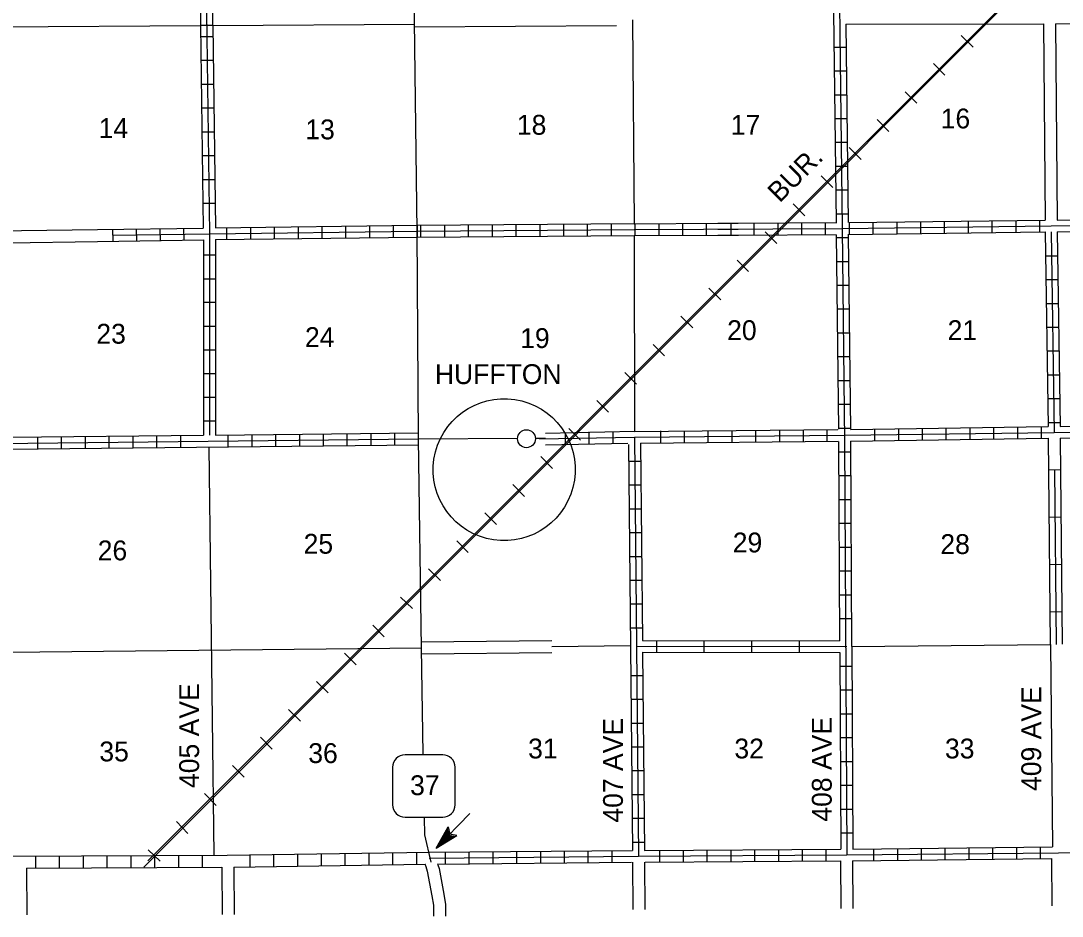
# Model space of a CAD drawing. Extents: x 1591391 to 2157601, y 16348238 to 16905708.
# Drawn here: x 1859614 to 1885863, y 16562697 to 16585259 of the extents above; entities that cross this region are included whole.
import ezdxf

# ---------------------------------------------------------------- set-up
doc = ezdxf.new("R2010")
doc.units = 0
for name, color, linetype in [('L10', 7, 'Continuous'), ('L11', 7, 'Continuous'), ('L13', 7, 'Continuous'), ('L14', 7, 'Continuous'), ('L15', 7, 'Continuous'), ('L16', 7, 'Continuous'), ('L28', 7, 'Continuous'), ('L3', 7, 'Continuous'), ('L30', 7, 'Continuous'), ('L4', 7, 'Continuous'), ('L52', 7, 'Continuous'), ('L8', 7, 'Continuous'), ('L9', 7, 'Continuous')]:
    doc.layers.add(name, color=color, linetype=linetype)

msp = doc.modelspace()

# ---------------------------------------------------------------- linework, layer by layer
at = {"layer": 'L10'}
for p, q in [((1885392, 16585181), (1885434, 16580239)), ((1885693, 16585180), (1885734, 16580239))]:
    msp.add_line(p, q, dxfattribs=at)
for points in [[(1858985, 16579964), (1861550, 16579997)], [(1859285, 16579664), (1861549, 16579699)]]:
    msp.add_lwpolyline(points, dxfattribs=at)
at = {"layer": 'L11'}
for p, q in [((1869708, 16569608), (1873002, 16569643)), ((1869711, 16569308), (1873002, 16569343)), ((1885566, 16569545), (1885618, 16564448))]:
    msp.add_line(p, q, dxfattribs=at)
for points in [[(1869537, 16585106), (1874627, 16585138)], [(1880409, 16585173), (1885392, 16585181)], [(1885693, 16585180), (1889954, 16585258)]]:
    msp.add_lwpolyline(points, dxfattribs=at)
at = {"layer": 'L13'}
for p, q in [((1853844, 16585073), (1864145, 16585139)), ((1864450, 16585141), (1869536, 16585174)), ((1864352, 16574514), (1864477, 16564231)), ((1859293, 16569348), (1869710, 16569458)), ((1873002, 16569493), (1874985, 16569514)), ((1880559, 16569489), (1885566, 16569539))]:
    msp.add_line(p, q, dxfattribs=at)
for points in [[(1875033, 16585288), (1875076, 16580147)], [(1875076, 16579847), (1875085, 16574917)]]:
    msp.add_lwpolyline(points, dxfattribs=at)
at = {"layer": 'L15'}
for p, q in [((1862718, 16563931), (1901759, 16603023)), ((1862818, 16564089), (1901351, 16602639)), ((1883318, 16584889), (1883618, 16584598)), ((1882618, 16584181), (1882909, 16583889)), ((1881909, 16583473), (1882201, 16583181)), ((1881201, 16582773), (1881493, 16582473)), ((1880493, 16582064), (1880793, 16581764)), ((1879785, 16581356), (1880084, 16581056)), ((1879085, 16580648), (1879376, 16580348)), ((1878376, 16579939), (1878668, 16579648)), ((1877668, 16579231), (1877960, 16578939)), ((1876960, 16578523), (1877260, 16578231)), ((1876251, 16577814), (1876551, 16577523)), ((1875551, 16577106), (1875843, 16576814)), ((1874843, 16576398), (1875135, 16576106)), ((1874135, 16575689), (1874426, 16575398)), ((1873426, 16574989), (1873726, 16574689)), ((1872718, 16574281), (1873018, 16573981)), ((1872018, 16573573), (1872310, 16573273)), ((1871310, 16572864), (1871601, 16572564)), ((1870601, 16572156), (1870893, 16571864)), ((1869893, 16571448), (1870193, 16571156)), ((1869185, 16570739), (1869485, 16570448)), ((1868485, 16570031), (1868776, 16569739)), ((1867777, 16569322), (1868068, 16569031)), ((1867068, 16568614), (1867360, 16568322)), ((1866360, 16567906), (1866660, 16567614)), ((1865652, 16567206), (1865952, 16566906)), ((1864952, 16566497), (1865243, 16566197)), ((1864243, 16565789), (1864535, 16565489)), ((1863535, 16565081), (1863827, 16564781)), ((1862827, 16564372), (1863127, 16564081))]:
    msp.add_line(p, q, dxfattribs=at)
at = {"layer": 'L16'}
msp.add_circle((1872360, 16574729), 226, dxfattribs=at)
msp.add_ellipse((1871797, 16573948), major_axis=(446, 1733), ratio=0.999968, dxfattribs=at)
at = {"layer": 'L28'}
for p, q in [((1870085, 16564414), (1870935, 16565281)), ((1870085, 16564414), (1870385, 16564947)), ((1870135, 16564489), (1870376, 16564906)), ((1870176, 16564522), (1870385, 16564889)), ((1870226, 16564589), (1870393, 16564856)), ((1870385, 16564947), (1870426, 16564764)), ((1870085, 16564414), (1870601, 16564731)), ((1870135, 16564456), (1870560, 16564714)), ((1870185, 16564506), (1870535, 16564722)), ((1870235, 16564556), (1870501, 16564722)), ((1870268, 16564606), (1870376, 16564714)), ((1870276, 16564622), (1870401, 16564822)), ((1870293, 16564606), (1870468, 16564739)), ((1870301, 16564639), (1870376, 16564714)), ((1870343, 16564706), (1870410, 16564806)), ((1870351, 16564672), (1870435, 16564739)), ((1870368, 16564731), (1870410, 16564772)), ((1870401, 16564731), (1870435, 16564747)), ((1870601, 16564731), (1870426, 16564764))]:
    msp.add_line(p, q, dxfattribs=at)
at = {"layer": 'L3'}
for p, q in [((1870251, 16566764), (1869301, 16566764)), ((1868985, 16566447), (1868985, 16565506)), ((1870560, 16565506), (1870560, 16566447)), ((1869301, 16565189), (1870251, 16565189))]:
    msp.add_line(p, q, dxfattribs=at)
for points in [[(1869760, 16566789), (1869710, 16569448), (1869635, 16574723), (1869601, 16579956), (1869535, 16585256), (1869493, 16590506)], [(1869960, 16564056), (1869801, 16564747), (1869793, 16565181)]]:
    msp.add_lwpolyline(points, dxfattribs=at)
for centre, start, end in [((1869302, 16566450), 90.001, 180.001), ((1870247, 16566450), 0.0011, 90.0011), ((1869302, 16565505), 180.0011, 270.0011), ((1870247, 16565505), 270.0011, 0.0011)]:
    msp.add_arc(centre, 315, start, end, dxfattribs=at)
at = {"layer": 'L4'}
for p, q in [((1869635, 16574723), (1872134, 16574739)), ((1872586, 16574742), (1872843, 16574744))]:
    msp.add_line(p, q, dxfattribs=at)
at = {"layer": 'L52'}
for p, q in [((1875035, 16564056), (1875043, 16562864)), ((1875335, 16564056), (1875343, 16562864)), ((1880276, 16564089), (1880284, 16562889)), ((1880576, 16564089), (1880584, 16562889)), ((1885593, 16564147), (1885601, 16562956)), ((1859760, 16563906), (1859768, 16562731)), ((1864685, 16563931), (1864693, 16562739)), ((1864985, 16563931), (1864993, 16562739))]:
    msp.add_line(p, q, dxfattribs=at)
for points in [[(1869801, 16564014), (1869826, 16563947), (1869860, 16563831), (1869976, 16563206), (1870018, 16562972), (1870018, 16562697)], [(1870126, 16563989), (1870160, 16563897), (1870276, 16563256), (1870318, 16562989), (1870318, 16562697)]]:
    msp.add_lwpolyline(points, dxfattribs=at)
at = {"layer": 'L8'}
for p, q in [((1864122, 16586959), (1864145, 16585138)), ((1864272, 16586961), (1864295, 16585140)), ((1864422, 16586963), (1864445, 16585142)), ((1864444, 16585142), (1864146, 16585138)), ((1864452, 16584856), (1864152, 16584856)), ((1880118, 16584598), (1880418, 16584598)), ((1864460, 16584256), (1864160, 16584256)), ((1880118, 16583998), (1880418, 16583998)), ((1864468, 16583656), (1864168, 16583656)), ((1880126, 16583398), (1880426, 16583398)), ((1864477, 16583056), (1864177, 16583056)), ((1880134, 16582798), (1880434, 16582798)), ((1864485, 16582456), (1864185, 16582456)), ((1880143, 16582198), (1880443, 16582198)), ((1864493, 16581856), (1864193, 16581856)), ((1880151, 16581598), (1880451, 16581598)), ((1864502, 16581256), (1864202, 16581256)), ((1880159, 16580998), (1880459, 16580998)), ((1864510, 16580656), (1864210, 16580656)), ((1880160, 16580398), (1880459, 16580398)), ((1865402, 16580056), (1865402, 16579756)), ((1866002, 16580056), (1866002, 16579756)), ((1866602, 16580064), (1866602, 16579764)), ((1867202, 16580073), (1867202, 16579773)), ((1867802, 16580081), (1867802, 16579781)), ((1868402, 16580089), (1868402, 16579789)), ((1869001, 16580098), (1869001, 16579798)), ((1869601, 16580106), (1869601, 16579806)), ((1869693, 16580106), (1869693, 16579806)), ((1870293, 16580114), (1870293, 16579814)), ((1870893, 16580114), (1870893, 16579814)), ((1871493, 16580123), (1871493, 16579823)), ((1872093, 16580123), (1872093, 16579823)), ((1872693, 16580131), (1872693, 16579831)), ((1873293, 16580131), (1873293, 16579831)), ((1873893, 16580139), (1873893, 16579839)), ((1874493, 16580139), (1874493, 16579839)), ((1875093, 16580139), (1875093, 16579839)), ((1875693, 16580148), (1875693, 16579848)), ((1876293, 16580156), (1876293, 16579856)), ((1876893, 16580156), (1876893, 16579856)), ((1877183, 16580157), (1877699, 16580160)), ((1877521, 16579853), (1877519, 16580152)), ((1878093, 16580164), (1878093, 16579864)), ((1878693, 16580164), (1878693, 16579864)), ((1879293, 16580164), (1879293, 16579864)), ((1879893, 16580173), (1879893, 16579873)), ((1880493, 16580173), (1880493, 16579873)), ((1881093, 16580181), (1881093, 16579881)), ((1881693, 16580189), (1881693, 16579889)), ((1882293, 16580198), (1882293, 16579898)), ((1882893, 16580206), (1882893, 16579906)), ((1883493, 16580214), (1883493, 16579914)), ((1884093, 16580223), (1884093, 16579923)), ((1884693, 16580231), (1884693, 16579931)), ((1885293, 16580239), (1885293, 16579939)), ((1861925, 16580004), (1861930, 16579705)), ((1862522, 16580013), (1862526, 16579714)), ((1863118, 16580022), (1863123, 16579723)), ((1863715, 16580031), (1863719, 16579732)), ((1864802, 16580048), (1864802, 16579748)), ((1877184, 16580007), (1877700, 16580010)), ((1877185, 16579857), (1877701, 16579860)), ((1880168, 16579798), (1880468, 16579798)), ((1885434, 16579939), (1885509, 16575039)), ((1885584, 16579939), (1885659, 16574889)), ((1885734, 16579939), (1885809, 16575039)), ((1864517, 16579350), (1864219, 16579350)), ((1885443, 16579339), (1885743, 16579339)), ((1880176, 16579198), (1880476, 16579198)), ((1864517, 16578753), (1864219, 16578753)), ((1885451, 16578739), (1885751, 16578739)), ((1880184, 16578598), (1880484, 16578598)), ((1864517, 16578157), (1864219, 16578157)), ((1880193, 16577998), (1880493, 16577998)), ((1885459, 16578139), (1885759, 16578139)), ((1864517, 16577560), (1864219, 16577560)), ((1885468, 16577539), (1885768, 16577539)), ((1880193, 16577398), (1880493, 16577398)), ((1864517, 16576963), (1864219, 16576963)), ((1885476, 16576939), (1885776, 16576939)), ((1880201, 16576798), (1880501, 16576798)), ((1864517, 16576367), (1864219, 16576367)), ((1880210, 16576198), (1880509, 16576198)), ((1885484, 16576339), (1885784, 16576339)), ((1864517, 16575770), (1864219, 16575770)), ((1880218, 16575598), (1880518, 16575598)), ((1885493, 16575739), (1885793, 16575739)), ((1864517, 16575174), (1864219, 16575174)), ((1885509, 16575139), (1885809, 16575139)), ((1859318, 16574764), (1864218, 16574814)), ((1863035, 16574806), (1863035, 16574506)), ((1863635, 16574806), (1863635, 16574506)), ((1864518, 16574822), (1869635, 16574873)), ((1864835, 16574823), (1864835, 16574523)), ((1865435, 16574831), (1865435, 16574531)), ((1866035, 16574831), (1866035, 16574531)), ((1866635, 16574839), (1866635, 16574539)), ((1867235, 16574848), (1867235, 16574548)), ((1867835, 16574856), (1867835, 16574556)), ((1868435, 16574856), (1868435, 16574556)), ((1869035, 16574864), (1869035, 16574564)), ((1873335, 16574881), (1873335, 16574581)), ((1873935, 16574898), (1873935, 16574598)), ((1874535, 16574906), (1874535, 16574606)), ((1875735, 16574923), (1875735, 16574623)), ((1876335, 16574923), (1876335, 16574623)), ((1876935, 16574931), (1876935, 16574631)), ((1877535, 16574939), (1877535, 16574639)), ((1878135, 16574939), (1878135, 16574639)), ((1878735, 16574948), (1878735, 16574648)), ((1879335, 16574956), (1879335, 16574656)), ((1879934, 16574956), (1879934, 16574664)), ((1880226, 16574998), (1880526, 16574998)), ((1881134, 16574973), (1881134, 16574673)), ((1881734, 16574981), (1881734, 16574681)), ((1882334, 16574989), (1882334, 16574689)), ((1882934, 16574998), (1882934, 16574698)), ((1883534, 16575006), (1883534, 16574706)), ((1884134, 16575014), (1884134, 16574714)), ((1884734, 16575023), (1884734, 16574723)), ((1885334, 16575031), (1885334, 16574731)), ((1843211, 16574439), (1869635, 16574723)), ((1859252, 16574464), (1869635, 16574573)), ((1860035, 16574773), (1860035, 16574473)), ((1860635, 16574773), (1860635, 16574473)), ((1861235, 16574781), (1861235, 16574481)), ((1861835, 16574789), (1861835, 16574489)), ((1862435, 16574798), (1862435, 16574498)), ((1874935, 16574581), (1875035, 16564356)), ((1875085, 16574764), (1875185, 16564206)), ((1875235, 16574614), (1875285, 16569648)), ((1880226, 16574398), (1880526, 16574398)), ((1874943, 16574164), (1875243, 16574164)), ((1880234, 16573798), (1880534, 16573798)), ((1874943, 16573564), (1875243, 16573564)), ((1874951, 16572964), (1875251, 16572964)), ((1880234, 16573198), (1880534, 16573198)), ((1880234, 16572598), (1880534, 16572598)), ((1874960, 16572364), (1875260, 16572364)), ((1880243, 16571998), (1880543, 16571998)), ((1874960, 16571764), (1875260, 16571764)), ((1880243, 16571398), (1880543, 16571398)), ((1874968, 16571164), (1875268, 16571164)), ((1880251, 16570798), (1880551, 16570798)), ((1874976, 16570564), (1875276, 16570564)), ((1880251, 16570198), (1880551, 16570198)), ((1874976, 16569964), (1875276, 16569964)), ((1875285, 16569348), (1875335, 16564356)), ((1874993, 16568764), (1875293, 16568764)), ((1880260, 16568997), (1880559, 16568997)), ((1880260, 16568397), (1880559, 16568397)), ((1875001, 16568164), (1875301, 16568164)), ((1880268, 16567797), (1880568, 16567797)), ((1875001, 16567564), (1875301, 16567564)), ((1880268, 16567197), (1880568, 16567197)), ((1875010, 16566964), (1875310, 16566964)), ((1880268, 16566597), (1880568, 16566597)), ((1875018, 16566364), (1875318, 16566364)), ((1880276, 16565997), (1880576, 16565997)), ((1875018, 16565764), (1875318, 16565764)), ((1880276, 16565397), (1880576, 16565397)), ((1875026, 16565164), (1875326, 16565164)), ((1875035, 16564564), (1875335, 16564564)), ((1880284, 16564797), (1880584, 16564797)), ((1870310, 16564306), (1870310, 16564006)), ((1870910, 16564314), (1870910, 16564014)), ((1871510, 16564322), (1871510, 16564022)), ((1872110, 16564331), (1872110, 16564031)), ((1872710, 16564331), (1872710, 16564031)), ((1873310, 16564339), (1873310, 16564039)), ((1873910, 16564347), (1873910, 16564047)), ((1874510, 16564347), (1874510, 16564047)), ((1875710, 16564356), (1875710, 16564056)), ((1876310, 16564364), (1876310, 16564064)), ((1876910, 16564364), (1876910, 16564064)), ((1877510, 16564372), (1877510, 16564072)), ((1878110, 16564372), (1878110, 16564072)), ((1878710, 16564381), (1878710, 16564081)), ((1879310, 16564381), (1879310, 16564081)), ((1879910, 16564389), (1879910, 16564089)), ((1881109, 16564397), (1881109, 16564097)), ((1881709, 16564406), (1881709, 16564106)), ((1882309, 16564406), (1882309, 16564106)), ((1882909, 16564414), (1882909, 16564114)), ((1883509, 16564422), (1883509, 16564122)), ((1884109, 16564431), (1884109, 16564131)), ((1884709, 16564439), (1884709, 16564139)), ((1885309, 16564439), (1885309, 16564139)), ((1859993, 16563906), (1859993, 16564206)), ((1860593, 16563914), (1860593, 16564214)), ((1861193, 16563914), (1861193, 16564214)), ((1861793, 16563914), (1861793, 16564214)), ((1862393, 16563922), (1862393, 16564222)), ((1862993, 16563922), (1862993, 16564222)), ((1863593, 16563922), (1863593, 16564222)), ((1864193, 16563931), (1864193, 16564231)), ((1865393, 16563939), (1865393, 16564239)), ((1865993, 16563947), (1865993, 16564247)), ((1866593, 16563956), (1866593, 16564256)), ((1867193, 16563964), (1867193, 16564264)), ((1867793, 16563972), (1867793, 16564272)), ((1868393, 16563981), (1868393, 16564281)), ((1868993, 16563989), (1868993, 16564289)), ((1869593, 16563997), (1869593, 16564297))]:
    msp.add_line(p, q, dxfattribs=at)
for points in [[(1880193, 16590598), (1880318, 16580023), (1880376, 16574664), (1880434, 16564239)], [(1864227, 16590464), (1864368, 16579889), (1869601, 16579956)], [(1880101, 16585473), (1880168, 16580189)], [(1864145, 16585139), (1864211, 16580031)], [(1864450, 16585141), (1864518, 16580039), (1869601, 16580106)], [(1880409, 16585173), (1880468, 16580173)], [(1869601, 16579956), (1875076, 16579998), (1880318, 16580023), (1885584, 16580089), (1890843, 16580131), (1896142, 16580173), (1901492, 16580256)], [(1869601, 16580106), (1875076, 16580149)], [(1875076, 16580147), (1877183, 16580157)], [(1877699, 16580160), (1880184, 16580173)], [(1880484, 16580173), (1885434, 16580239)], [(1885734, 16580239), (1890840, 16580281)], [(1861550, 16579997), (1864211, 16580031)], [(1861927, 16579854), (1864368, 16579892), (1864368, 16574814)], [(1864518, 16579748), (1869601, 16579806)], [(1869601, 16579806), (1875076, 16579849)], [(1875076, 16579847), (1877185, 16579857)], [(1877701, 16579860), (1880168, 16579873)], [(1880168, 16579864), (1880226, 16574973)], [(1880459, 16579873), (1885434, 16579939)], [(1880468, 16579864), (1880526, 16574964)], [(1885734, 16579939), (1890844, 16579981)], [(1861549, 16579699), (1864218, 16579739), (1864218, 16574814)], [(1864518, 16579748), (1864518, 16574822)], [(1885809, 16575039), (1890893, 16575064), (1896217, 16575098)], [(1872685, 16574723), (1875085, 16574764), (1880376, 16574814), (1885659, 16574889), (1890893, 16574914), (1896209, 16574948), (1901534, 16574998)], [(1872843, 16574870), (1875085, 16574917)], [(1875085, 16574913), (1880210, 16574964)], [(1880534, 16574964), (1885509, 16575039)], [(1872843, 16574571), (1874918, 16574614)], [(1875235, 16574614), (1880218, 16574664)], [(1880226, 16574656), (1880251, 16569639)], [(1880526, 16574664), (1885509, 16574739)], [(1880526, 16574664), (1880552, 16569489)], [(1885809, 16574739), (1890893, 16574764), (1896217, 16574798)], [(1880260, 16569339), (1880284, 16564389)], [(1880559, 16569489), (1880584, 16564389)], [(1859302, 16564206), (1864818, 16564231), (1869910, 16564306)], [(1869910, 16564156), (1875185, 16564206), (1880434, 16564239), (1885768, 16564297), (1891026, 16564347), (1896342, 16564389), (1899109, 16564431)], [(1869910, 16564306), (1875035, 16564356)], [(1875335, 16564356), (1880284, 16564389)], [(1880584, 16564389), (1885618, 16564447)], [(1870110, 16564006), (1875010, 16564056)], [(1875351, 16564056), (1880276, 16564089)], [(1880576, 16564089), (1885584, 16564147)], [(1859760, 16563906), (1864685, 16563931)], [(1864985, 16563931), (1869810, 16564006)]]:
    msp.add_lwpolyline(points, dxfattribs=at)
at = {"layer": 'L9'}
for p, q in [((1885509, 16574739), (1885561, 16569539)), ((1885809, 16574739), (1885861, 16569548)), ((1885816, 16573943), (1885518, 16573940)), ((1885667, 16573941), (1885711, 16569546)), ((1885828, 16572749), (1885530, 16572746)), ((1885840, 16571556), (1885542, 16571553)), ((1885852, 16570363), (1885554, 16570360)), ((1875285, 16569648), (1880251, 16569639)), ((1875635, 16569648), (1875635, 16569348)), ((1876835, 16569648), (1876835, 16569348)), ((1878035, 16569639), (1878035, 16569339)), ((1879235, 16569639), (1879235, 16569339)), ((1875151, 16569498), (1880434, 16569489)), ((1875285, 16569348), (1880260, 16569339))]:
    msp.add_line(p, q, dxfattribs=at)

# ---------------------------------------------------------------- texts
at = {"layer": 'L14'}
for s, p in [('16', (1882801, 16582548)), ('14', (1861577, 16582306)), ('13', (1866785, 16582273)), ('18', (1872118, 16582389)), ('17', (1877510, 16582389)), ('20', (1877418, 16577214)), ('21', (1882976, 16577214)), ('23', (1861518, 16577123)), ('24', (1866777, 16577039)), ('19', (1872201, 16577014)), ('25', (1866743, 16571831)), ('29', (1877560, 16571864)), ('28', (1882793, 16571823)), ('26', (1861552, 16571664)), ('35', (1861593, 16566598)), ('36', (1866860, 16566556)), ('31', (1872401, 16566672)), ('32', (1877601, 16566672)), ('33', (1882909, 16566672))]:
    msp.add_text(s, height=500, rotation=360, dxfattribs=at).set_placement(p)
at = {"layer": 'L15'}
msp.add_text('BUR.', height=500, rotation=45.0466, dxfattribs=at).set_placement((1878743, 16580656))
at = {"layer": 'L16'}
msp.add_text('HUFFTON', height=500, rotation=360, dxfattribs=at).set_placement((1870051, 16576106))
at = {"layer": 'L3'}
msp.add_text('37', height=500, rotation=360, dxfattribs=at).set_placement((1869426, 16565747))
at = {"layer": 'L30'}
for s, p in [('405 AVE', (1864107, 16565927)), ('409 AVE', (1885334, 16565852)), ('407 AVE', (1874791, 16565054)), ('408 AVE', (1880054, 16565079))]:
    msp.add_text(s, height=500, rotation=90, dxfattribs=at).set_placement(p)

doc.saveas('drawing.dxf')
